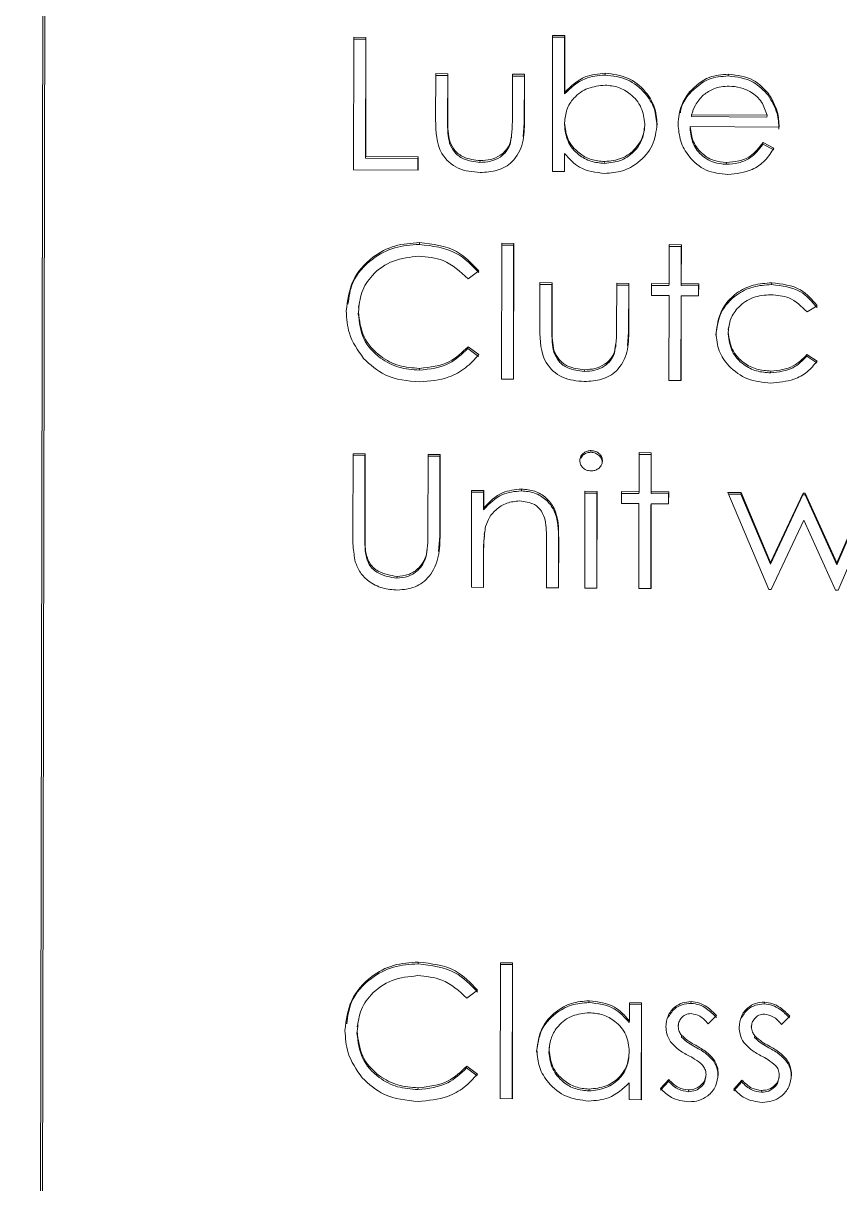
# Model space of a CAD drawing. Extents: x 766778 to 845620, y 133762 to 209800.
# Drawn here: x 788339.56 to 788360.56, y 190678.13 to 190707.97 of the extents above; entities that cross this region are included whole.
import ezdxf

# ---------------------------------------------------------------- set-up
doc = ezdxf.new("R2010")
doc.units = 0
doc.header["$MEASUREMENT"] = 0
doc.layers.get('0').update_dxf_attribs({"color": 1, "linetype": 'CONTINUOUS'})

# ---------------------------------------------------------------- blocks, each defined once
blk = doc.blocks.new('fifui')
at = {"color": 252, "linetype": 'Continuous', "lineweight": 5}
for p, q in [((405058.094, -8170.138), (405058.094, -8581.285)), ((405058.147, -8237.814), (405058.147, -8344.884)), ((405058.094, -8238.273), (405058.094, -8345.343)), ((405066.093, -8302.104), (405066.407, -8302.106)), ((405066.093, -8305.511), (405066.093, -8302.104)), ((405066.093, -8302.15), (405066.401, -8302.152)), ((405066.401, -8302.152), (405066.407, -8302.106)), ((405066.401, -8302.152), (405066.401, -8305.209)), ((405066.407, -8302.106), (405066.407, -8305.163)), ((405071.206, -8302.047), (405071.52, -8302.049)), ((405071.206, -8305.541), (405071.206, -8302.047)), ((405071.206, -8302.093), (405071.515, -8302.095)), ((405071.515, -8302.095), (405071.52, -8302.049)), ((405071.515, -8302.095), (405071.515, -8303.551)), ((405071.52, -8302.049), (405071.52, -8303.506)), ((405068.201, -8303.034), (405068.515, -8303.036)), ((405068.201, -8304.223), (405068.201, -8303.034)), ((405068.201, -8303.08), (405068.51, -8303.082)), ((405068.51, -8303.082), (405068.515, -8303.036)), ((405068.51, -8303.082), (405068.51, -8304.236)), ((405068.515, -8303.036), (405068.515, -8304.19)), ((405070.175, -8303.046), (405070.489, -8303.048)), ((405070.175, -8304.2), (405070.175, -8303.046)), ((405070.175, -8303.092), (405070.483, -8303.093)), ((405070.483, -8303.093), (405070.489, -8303.048)), ((405070.483, -8303.093), (405070.483, -8304.305)), ((405070.489, -8303.048), (405070.489, -8304.26)), ((405072.558, -8303.062), (405072.563, -8303.016)), ((405075.725, -8303.081), (405075.73, -8303.035)), ((405071.515, -8303.551), (405071.52, -8303.506)), ((405074.725, -8303.539), (405074.73, -8303.493)), ((405076.754, -8303.577), (405076.759, -8303.532)), ((405070.483, -8304.305), (405070.451, -8304.648)), ((405071.515, -8304.34), (405071.52, -8304.294)), ((405071.529, -8304.155), (405071.523, -8304.213)), ((405073.893, -8304.363), (405073.898, -8304.318)), ((405074.778, -8304.124), (405074.783, -8304.078)), ((405074.778, -8304.124), (405076.718, -8304.135)), ((405074.783, -8304.078), (405076.724, -8304.09)), ((405076.718, -8304.135), (405076.724, -8304.09)), ((405070.152, -8304.681), (405070.158, -8304.624)), ((405073.571, -8304.483), (405073.577, -8304.426)), ((405074.745, -8304.429), (405074.75, -8304.383)), ((405077.038, -8304.397), (405074.75, -8304.383)), ((405068.56, -8304.819), (405068.565, -8304.773)), ((405070.118, -8304.853), (405070.142, -8304.674)), ((405070.118, -8304.853), (405070.123, -8304.807)), ((405076.619, -8304.834), (405076.624, -8304.788)), ((405076.619, -8304.834), (405076.898, -8304.978)), ((405076.624, -8304.788), (405076.903, -8304.932)), ((405066.401, -8305.209), (405066.407, -8305.163)), ((405066.401, -8305.209), (405067.747, -8305.217)), ((405066.407, -8305.163), (405067.752, -8305.171)), ((405067.747, -8305.217), (405067.752, -8305.171)), ((405067.747, -8305.217), (405067.747, -8305.521)), ((405067.752, -8305.171), (405067.752, -8305.521)), ((405071.515, -8305.128), (405071.52, -8305.083)), ((405071.515, -8305.128), (405071.515, -8305.543)), ((405071.52, -8305.083), (405071.52, -8305.543)), ((405067.752, -8305.521), (405066.093, -8305.511)), ((405069.344, -8305.314), (405069.35, -8305.268)), ((405072.545, -8305.333), (405072.551, -8305.287)), ((405075.678, -8305.352), (405075.683, -8305.306)), ((405071.52, -8305.543), (405071.206, -8305.541)), ((405067.791, -8307.426), (405067.796, -8307.38)), ((405069.906, -8307.393), (405070.22, -8307.395)), ((405069.906, -8310.887), (405069.906, -8307.393)), ((405069.906, -8307.439), (405070.214, -8307.441)), ((405070.214, -8307.441), (405070.22, -8307.395)), ((405070.214, -8307.441), (405070.214, -8310.889)), ((405070.22, -8307.395), (405070.22, -8310.889)), ((405074.212, -8307.419), (405074.526, -8307.421)), ((405074.212, -8308.423), (405074.212, -8307.419)), ((405074.212, -8307.465), (405074.521, -8307.467)), ((405074.521, -8307.467), (405074.526, -8307.421)), ((405074.521, -8307.467), (405074.521, -8308.471)), ((405074.526, -8307.421), (405074.526, -8308.425)), ((405069.322, -8308.102), (405069.048, -8308.305)), ((405070.892, -8308.403), (405071.206, -8308.405)), ((405070.892, -8309.593), (405070.892, -8308.403)), ((405070.892, -8308.449), (405071.201, -8308.451)), ((405071.201, -8308.451), (405071.206, -8308.405)), ((405071.201, -8308.451), (405071.201, -8309.606)), ((405071.206, -8308.405), (405071.206, -8309.56)), ((405072.866, -8308.415), (405073.18, -8308.417)), ((405072.866, -8309.57), (405072.866, -8308.415)), ((405072.866, -8308.461), (405073.175, -8308.463)), ((405073.175, -8308.463), (405073.18, -8308.417)), ((405073.175, -8308.463), (405073.175, -8309.675)), ((405073.18, -8308.417), (405073.18, -8309.629)), ((405073.763, -8308.726), (405073.763, -8308.421)), ((405073.763, -8308.421), (405074.212, -8308.423)), ((405073.763, -8308.467), (405074.207, -8308.469)), ((405074.207, -8308.469), (405074.212, -8308.423)), ((405074.521, -8308.471), (405074.526, -8308.425)), ((405074.521, -8308.471), (405074.969, -8308.474)), ((405074.526, -8308.425), (405074.974, -8308.428)), ((405074.969, -8308.474), (405074.974, -8308.428)), ((405074.969, -8308.474), (405074.969, -8308.734)), ((405074.974, -8308.428), (405074.974, -8308.734)), ((405076.849, -8308.441), (405076.854, -8308.396)), ((405074.212, -8308.729), (405073.763, -8308.726)), ((405074.212, -8310.913), (405074.212, -8308.729)), ((405074.521, -8308.777), (405074.526, -8308.731)), ((405074.521, -8308.777), (405074.521, -8310.915)), ((405074.526, -8308.731), (405074.526, -8310.915)), ((405074.974, -8308.734), (405074.526, -8308.731)), ((405066.237, -8308.992), (405066.23, -8309.049)), ((405078.025, -8308.986), (405077.762, -8309.144)), ((405066.222, -8309.211), (405066.227, -8309.165)), ((405073.175, -8309.675), (405073.143, -8310.018)), ((405075.732, -8309.716), (405075.737, -8309.671)), ((405075.744, -8309.55), (405075.737, -8309.607)), ((405072.843, -8310.05), (405072.849, -8309.993)), ((405069.042, -8310.098), (405069.048, -8310.052)), ((405069.042, -8310.098), (405069.317, -8310.302)), ((405069.048, -8310.052), (405069.322, -8310.256)), ((405071.251, -8310.188), (405071.256, -8310.142)), ((405072.809, -8310.222), (405072.833, -8310.043)), ((405072.809, -8310.222), (405072.814, -8310.176)), ((405077.756, -8310.281), (405077.762, -8310.235)), ((405077.756, -8310.281), (405078.019, -8310.451)), ((405077.762, -8310.235), (405078.025, -8310.405)), ((405067.793, -8310.658), (405067.798, -8310.612)), ((405070.22, -8310.889), (405069.906, -8310.887)), ((405072.036, -8310.684), (405072.041, -8310.638)), ((405076.828, -8310.712), (405076.833, -8310.667)), ((405074.526, -8310.915), (405074.212, -8310.913)), ((405066.093, -8312.811), (405066.407, -8312.813)), ((405066.093, -8314.868), (405066.093, -8312.811)), ((405066.093, -8312.857), (405066.401, -8312.859)), ((405066.401, -8312.859), (405066.407, -8312.813)), ((405066.401, -8312.859), (405066.401, -8314.9)), ((405066.407, -8312.813), (405066.407, -8314.854)), ((405068.022, -8312.822), (405068.336, -8312.824)), ((405068.022, -8314.864), (405068.022, -8312.822)), ((405068.022, -8312.868), (405068.33, -8312.87)), ((405068.33, -8312.87), (405068.336, -8312.824)), ((405068.33, -8312.87), (405068.33, -8314.928)), ((405068.336, -8312.824), (405068.336, -8314.882)), ((405072.209, -8312.762), (405072.214, -8312.717)), ((405073.449, -8312.768), (405073.763, -8312.77)), ((405073.449, -8313.772), (405073.449, -8312.768)), ((405073.449, -8312.814), (405073.758, -8312.815)), ((405073.758, -8312.815), (405073.763, -8312.77)), ((405073.758, -8312.815), (405073.758, -8313.82)), ((405073.763, -8312.77), (405073.763, -8313.774)), ((405072.502, -8313.028), (405072.507, -8312.982)), ((405069.143, -8313.746), (405069.457, -8313.748)), ((405069.143, -8316.236), (405069.143, -8313.746)), ((405069.143, -8313.792), (405069.452, -8313.794)), ((405069.452, -8313.794), (405069.457, -8313.748)), ((405069.452, -8313.794), (405069.452, -8314.243)), ((405069.457, -8313.748), (405069.457, -8314.197)), ((405070.425, -8313.756), (405070.43, -8313.71)), ((405072.059, -8313.764), (405072.373, -8313.766)), ((405072.059, -8316.254), (405072.059, -8313.764)), ((405072.059, -8313.81), (405072.367, -8313.812)), ((405072.367, -8313.812), (405072.373, -8313.766)), ((405072.367, -8313.812), (405072.367, -8316.255)), ((405072.373, -8313.766), (405072.373, -8316.255)), ((405073.001, -8314.075), (405073.001, -8313.77)), ((405073.001, -8313.77), (405073.449, -8313.772)), ((405073.001, -8313.815), (405073.444, -8313.818)), ((405073.444, -8313.818), (405073.449, -8313.772)), ((405073.758, -8313.82), (405073.763, -8313.774)), ((405073.758, -8313.82), (405074.207, -8313.823)), ((405073.763, -8313.774), (405074.212, -8313.777)), ((405074.207, -8313.823), (405074.212, -8313.777)), ((405074.207, -8313.823), (405074.207, -8314.083)), ((405074.212, -8313.777), (405074.212, -8314.083)), ((405075.737, -8313.786), (405076.074, -8313.788)), ((405076.796, -8316.282), (405075.737, -8313.786)), ((405075.756, -8313.832), (405076.069, -8313.834)), ((405076.069, -8313.834), (405076.074, -8313.788)), ((405076.069, -8313.834), (405076.831, -8315.629)), ((405076.074, -8313.788), (405076.836, -8315.583)), ((405076.831, -8315.629), (405077.665, -8313.843)), ((405076.836, -8315.583), (405077.671, -8313.798)), ((405077.665, -8313.843), (405077.671, -8313.798)), ((405077.665, -8313.843), (405077.719, -8313.844)), ((405077.671, -8313.798), (405077.724, -8313.798)), ((405077.719, -8313.844), (405077.724, -8313.798)), ((405077.719, -8313.844), (405078.535, -8315.639)), ((405077.724, -8313.798), (405078.54, -8315.594)), ((405078.535, -8315.639), (405079.304, -8313.853)), ((405078.54, -8315.594), (405079.309, -8313.807)), ((405079.639, -8313.809), (405078.571, -8316.293)), ((405073.449, -8314.078), (405073.001, -8314.075)), ((405073.449, -8316.262), (405073.449, -8314.078)), ((405073.758, -8314.126), (405073.763, -8314.08)), ((405073.758, -8314.126), (405073.758, -8316.264)), ((405073.763, -8314.08), (405073.763, -8316.264)), ((405074.212, -8314.083), (405073.763, -8314.08)), ((405069.452, -8314.243), (405069.457, -8314.197)), ((405077.688, -8314.497), (405076.854, -8316.282)), ((405078.505, -8316.292), (405077.688, -8314.497)), ((405068.33, -8314.928), (405068.299, -8315.319)), ((405069.479, -8314.826), (405069.472, -8314.883)), ((405071.381, -8315.024), (405071.381, -8316.249)), ((405071.386, -8314.978), (405071.386, -8316.249)), ((405066.416, -8315.353), (405066.421, -8315.307)), ((405067.981, -8315.438), (405067.993, -8315.323)), ((405067.999, -8315.329), (405068.006, -8315.272)), ((405069.457, -8315.338), (405069.457, -8316.238)), ((405071.072, -8316.248), (405071.072, -8315.076)), ((405067.981, -8315.438), (405067.986, -8315.392)), ((405069.452, -8315.384), (405069.452, -8316.238)), ((405076.831, -8315.629), (405076.836, -8315.583)), ((405078.535, -8315.639), (405078.54, -8315.594)), ((405067.226, -8316.008), (405067.231, -8315.962)), ((405069.457, -8316.238), (405069.143, -8316.236)), ((405071.386, -8316.249), (405071.072, -8316.248)), ((405072.373, -8316.255), (405072.059, -8316.254)), ((405073.763, -8316.264), (405073.449, -8316.262)), ((405076.854, -8316.282), (405076.796, -8316.282)), ((405078.571, -8316.293), (405078.505, -8316.292)), ((405067.791, -8325.92), (405067.796, -8325.874)), ((405069.906, -8325.887), (405070.22, -8325.889)), ((405069.906, -8329.381), (405069.906, -8325.887)), ((405069.906, -8325.933), (405070.214, -8325.935)), ((405070.214, -8325.935), (405070.22, -8325.889)), ((405070.214, -8325.935), (405070.214, -8329.383)), ((405070.22, -8325.889), (405070.22, -8329.383)), ((405069.322, -8326.596), (405069.048, -8326.799)), ((405072.185, -8326.907), (405072.19, -8326.861)), ((405073.225, -8326.911), (405073.539, -8326.913)), ((405073.225, -8327.372), (405073.225, -8326.911)), ((405073.225, -8326.957), (405073.534, -8326.959)), ((405073.534, -8326.959), (405073.539, -8326.913)), ((405073.534, -8326.959), (405073.534, -8329.403)), ((405073.539, -8326.913), (405073.539, -8329.403)), ((405074.808, -8326.923), (405074.813, -8326.877)), ((405076.692, -8326.934), (405076.697, -8326.888)), ((405075.468, -8327.235), (405075.255, -8327.448)), ((405077.352, -8327.247), (405077.139, -8327.459)), ((405066.237, -8327.486), (405066.23, -8327.543)), ((405073.22, -8327.418), (405073.225, -8327.372)), ((405074.485, -8327.466), (405074.478, -8327.523)), ((405076.369, -8327.477), (405076.362, -8327.534)), ((405066.222, -8327.705), (405066.227, -8327.659)), ((405074.563, -8327.788), (405074.568, -8327.742)), ((405076.447, -8327.8), (405076.452, -8327.754)), ((405071.156, -8328.186), (405071.161, -8328.14)), ((405071.169, -8328.018), (405071.163, -8328.075)), ((405073.211, -8328.347), (405073.217, -8328.29)), ((405075.388, -8328.399), (405075.393, -8328.353)), ((405077.272, -8328.411), (405077.277, -8328.365)), ((405069.042, -8328.592), (405069.048, -8328.546)), ((405069.042, -8328.592), (405069.317, -8328.796)), ((405069.048, -8328.546), (405069.322, -8328.75)), ((405075.507, -8328.785), (405075.513, -8328.739)), ((405077.391, -8328.796), (405077.397, -8328.75)), ((405073.225, -8329.401), (405073.225, -8328.97)), ((405074.027, -8329.158), (405074.235, -8328.929)), ((405074.032, -8329.112), (405074.24, -8328.883)), ((405074.235, -8328.929), (405074.24, -8328.883)), ((405075.189, -8328.85), (405075.195, -8328.793)), ((405075.911, -8329.169), (405076.119, -8328.94)), ((405075.916, -8329.124), (405076.124, -8328.894)), ((405076.119, -8328.94), (405076.124, -8328.894)), ((405077.073, -8328.862), (405077.079, -8328.804)), ((405067.793, -8329.152), (405067.798, -8329.106)), ((405070.22, -8329.383), (405069.906, -8329.381)), ((405072.187, -8329.178), (405072.192, -8329.133)), ((405074.742, -8329.194), (405074.747, -8329.148)), ((405076.626, -8329.205), (405076.631, -8329.159)), ((405073.539, -8329.403), (405073.225, -8329.401))]:
    blk.add_line(p, q, dxfattribs=at)
for points, knots in [([(405071.515, -8303.551), (405071.679, -8303.395), (405071.972, -8303.115), (405072.379, -8303.078), (405072.558, -8303.062)], [0, 0, 0, 0, 0.5592983, 1, 1, 1, 1]), ([(405071.52, -8303.506), (405071.684, -8303.349), (405071.978, -8303.069), (405072.384, -8303.032), (405072.563, -8303.016)], [0, 0, 0, 0, 0.559293, 1, 1, 1, 1]), ([(405072.558, -8303.062), (405072.755, -8303.086), (405073.148, -8303.132), (405073.582, -8303.487), (405073.853, -8303.912), (405073.879, -8304.213), (405073.893, -8304.363)], [0, 0, 0, 0, 0.279578, 0.559334, 0.779604, 1, 1, 1, 1]), ([(405072.563, -8303.016), (405072.76, -8303.04), (405073.153, -8303.087), (405073.587, -8303.441), (405073.858, -8303.866), (405073.884, -8304.167), (405073.898, -8304.318)], [0, 0, 0, 0, 0.2795786, 0.5593379, 0.7796033, 1, 1, 1, 1]), ([(405074.725, -8303.539), (405074.882, -8303.39), (405075.163, -8303.122), (405075.553, -8303.094), (405075.725, -8303.081)], [0, 0, 0, 0, 0.558576, 1, 1, 1, 1]), ([(405074.73, -8303.493), (405074.887, -8303.344), (405075.168, -8303.076), (405075.558, -8303.048), (405075.73, -8303.035)], [0, 0, 0, 0, 0.558576, 1, 1, 1, 1]), ([(405075.725, -8303.081), (405075.952, -8303.108), (405076.358, -8303.156), (405076.633, -8303.449), (405076.754, -8303.577)], [0, 0, 0, 0, 0.558917, 1, 1, 1, 1]), ([(405075.73, -8303.035), (405075.957, -8303.062), (405076.364, -8303.111), (405076.638, -8303.403), (405076.759, -8303.532)], [0, 0, 0, 0, 0.55892, 1, 1, 1, 1]), ([(405072.556, -8303.322), (405072.406, -8303.339), (405072.106, -8303.373), (405071.756, -8303.62), (405071.551, -8303.948), (405071.531, -8304.179), (405071.52, -8304.294)], [0, 0, 0, 0, 0.2797864, 0.5594779, 0.7796284, 1, 1, 1, 1]), ([(405073.584, -8304.316), (405073.562, -8304.17), (405073.52, -8303.88), (405073.246, -8303.553), (405072.908, -8303.358), (405072.673, -8303.334), (405072.556, -8303.322)], [0, 0, 0, 0, 0.279412, 0.559102, 0.779555, 1, 1, 1, 1]), ([(405075.746, -8303.341), (405075.61, -8303.352), (405075.368, -8303.371), (405075.173, -8303.51), (405075.087, -8303.571)], [0, 0, 0, 0, 0.559447, 1, 1, 1, 1]), ([(405076.724, -8304.09), (405076.685, -8303.971), (405076.609, -8303.736), (405076.34, -8303.497), (405076.042, -8303.366), (405075.845, -8303.349), (405075.746, -8303.341)], [0, 0, 0, 0, 0.2801464, 0.559195, 0.7796008, 1, 1, 1, 1]), ([(405074.436, -8304.323), (405074.452, -8304.154), (405074.479, -8303.852), (405074.654, -8303.603), (405074.73, -8303.493)], [0, 0, 0, 0, 0.55943, 1, 1, 1, 1]), ([(405074.495, -8304.03), (405074.502, -8303.979), (405074.527, -8303.796), (405074.642, -8303.647), (405074.725, -8303.539)], [0, 0, 0, 0, 0.281887, 1, 1, 1, 1]), ([(405075.087, -8303.571), (405075.011, -8303.654), (405074.874, -8303.804), (405074.811, -8303.994), (405074.783, -8304.078)], [0, 0, 0, 0, 0.558787, 1, 1, 1, 1]), ([(405076.754, -8303.577), (405076.845, -8303.728), (405077.008, -8303.997), (405077.025, -8304.306), (405077.032, -8304.443)], [0, 0, 0, 0, 0.558897, 1, 1, 1, 1]), ([(405076.759, -8303.532), (405076.851, -8303.682), (405077.013, -8303.951), (405077.03, -8304.261), (405077.038, -8304.397)], [0, 0, 0, 0, 0.558898, 1, 1, 1, 1]), ([(405069.347, -8305.574), (405069.152, -8305.558), (405068.765, -8305.526), (405068.221, -8305.024), (405068.208, -8304.527), (405068.201, -8304.223)], [0, 0, 0, 0, 0.28097, 0.559786, 1, 1, 1, 1]), ([(405068.51, -8304.236), (405068.509, -8304.346), (405068.509, -8304.541), (405068.544, -8304.734), (405068.56, -8304.819)], [0, 0, 0, 0, 0.560372, 1, 1, 1, 1]), ([(405068.515, -8304.19), (405068.515, -8304.3), (405068.514, -8304.496), (405068.549, -8304.688), (405068.565, -8304.773)], [0, 0, 0, 0, 0.560391, 1, 1, 1, 1]), ([(405070.489, -8304.26), (405070.486, -8304.446), (405070.48, -8304.815), (405070.234, -8305.3), (405069.796, -8305.549), (405069.497, -8305.566), (405069.347, -8305.574)], [0, 0, 0, 0, 0.281501, 0.559645, 0.779302, 1, 1, 1, 1]), ([(405070.123, -8304.807), (405070.142, -8304.694), (405070.176, -8304.494), (405070.175, -8304.29), (405070.175, -8304.2)], [0, 0, 0, 0, 0.559365, 1, 1, 1, 1]), ([(405071.52, -8304.294), (405071.537, -8304.441), (405071.571, -8304.737), (405071.852, -8305.064), (405072.194, -8305.257), (405072.432, -8305.277), (405072.551, -8305.287)], [0, 0, 0, 0, 0.279641, 0.559192, 0.779511, 1, 1, 1, 1]), ([(405072.551, -8305.287), (405072.7, -8305.271), (405073, -8305.239), (405073.34, -8304.982), (405073.545, -8304.659), (405073.571, -8304.43), (405073.584, -8304.316)], [0, 0, 0, 0, 0.279756, 0.559273, 0.779726, 1, 1, 1, 1]), ([(405073.898, -8304.318), (405073.874, -8304.509), (405073.826, -8304.891), (405073.454, -8305.304), (405073.016, -8305.558), (405072.708, -8305.581), (405072.553, -8305.593)], [0, 0, 0, 0, 0.279436, 0.559217, 0.779559, 1, 1, 1, 1]), ([(405075.722, -8305.612), (405075.528, -8305.594), (405075.139, -8305.558), (405074.721, -8305.192), (405074.478, -8304.765), (405074.45, -8304.47), (405074.436, -8304.323)], [0, 0, 0, 0, 0.27989, 0.558863, 0.779463, 1, 1, 1, 1]), ([(405071.515, -8304.34), (405071.532, -8304.487), (405071.566, -8304.782), (405071.847, -8305.11), (405072.189, -8305.303), (405072.427, -8305.323), (405072.545, -8305.333)], [0, 0, 0, 0, 0.279638, 0.559192, 0.779507, 1, 1, 1, 1]), ([(405072.545, -8305.333), (405072.695, -8305.317), (405072.995, -8305.285), (405073.335, -8305.028), (405073.54, -8304.705), (405073.566, -8304.476), (405073.579, -8304.362)], [0, 0, 0, 0, 0.279756, 0.55928, 0.779727, 1, 1, 1, 1]), ([(405074.745, -8304.429), (405074.761, -8304.564), (405074.793, -8304.834), (405075.04, -8305.141), (405075.351, -8305.324), (405075.569, -8305.343), (405075.678, -8305.352)], [0, 0, 0, 0, 0.279964, 0.559361, 0.77953, 1, 1, 1, 1]), ([(405074.75, -8304.383), (405074.766, -8304.518), (405074.798, -8304.788), (405075.046, -8305.095), (405075.356, -8305.278), (405075.574, -8305.297), (405075.683, -8305.306)], [0, 0, 0, 0, 0.279962, 0.559357, 0.779523, 1, 1, 1, 1]), ([(405068.56, -8304.819), (405068.598, -8304.902), (405068.675, -8305.07), (405068.957, -8305.271), (405069.198, -8305.298), (405069.344, -8305.314)], [0, 0, 0, 0, 0.280112, 0.560534, 1, 1, 1, 1]), ([(405068.565, -8304.773), (405068.603, -8304.856), (405068.681, -8305.024), (405068.962, -8305.225), (405069.203, -8305.252), (405069.35, -8305.268)], [0, 0, 0, 0, 0.280122, 0.56055, 1, 1, 1, 1]), ([(405069.344, -8305.314), (405069.435, -8305.309), (405069.617, -8305.3), (405069.85, -8305.195), (405070.027, -8305.042), (405070.087, -8304.916), (405070.118, -8304.853)], [0, 0, 0, 0, 0.280272, 0.560003, 0.780072, 1, 1, 1, 1]), ([(405069.35, -8305.268), (405069.441, -8305.264), (405069.622, -8305.254), (405069.855, -8305.149), (405070.032, -8304.996), (405070.093, -8304.87), (405070.123, -8304.807)], [0, 0, 0, 0, 0.280273, 0.560011, 0.780071, 1, 1, 1, 1]), ([(405075.678, -8305.352), (405075.783, -8305.344), (405075.995, -8305.328), (405076.354, -8305.182), (405076.518, -8304.966), (405076.619, -8304.834)], [0, 0, 0, 0, 0.280537, 0.560967, 1, 1, 1, 1]), ([(405075.683, -8305.306), (405075.789, -8305.298), (405076, -8305.282), (405076.359, -8305.136), (405076.524, -8304.92), (405076.624, -8304.788)], [0, 0, 0, 0, 0.280526, 0.56096, 1, 1, 1, 1]), ([(405072.553, -8305.593), (405072.323, -8305.566), (405071.911, -8305.517), (405071.64, -8305.216), (405071.52, -8305.083)], [0, 0, 0, 0, 0.558928, 1, 1, 1, 1]), ([(405076.903, -8304.932), (405076.832, -8305.044), (405076.689, -8305.269), (405076.287, -8305.555), (405075.936, -8305.591), (405075.722, -8305.612)], [0, 0, 0, 0, 0.280917, 0.561408, 1, 1, 1, 1]), ([(405065.913, -8309.14), (405065.945, -8308.873), (405066.009, -8308.339), (405066.527, -8307.758), (405067.15, -8307.423), (405067.58, -8307.395), (405067.796, -8307.38)], [0, 0, 0, 0, 0.279509, 0.559079, 0.779369, 1, 1, 1, 1]), ([(405065.957, -8308.969), (405065.982, -8308.778), (405066.044, -8308.322), (405066.524, -8307.805), (405067.144, -8307.469), (405067.575, -8307.44), (405067.791, -8307.426)], [0, 0, 0, 0, 0.218092, 0.521492, 0.760566, 1, 1, 1, 1]), ([(405067.791, -8307.426), (405068.127, -8307.464), (405068.727, -8307.533), (405069.137, -8307.96), (405069.317, -8308.148)], [0, 0, 0, 0, 0.5595171, 1, 1, 1, 1]), ([(405067.796, -8307.38), (405068.132, -8307.419), (405068.732, -8307.487), (405069.142, -8307.914), (405069.322, -8308.102)], [0, 0, 0, 0, 0.559517, 1, 1, 1, 1]), ([(405067.776, -8307.73), (405067.553, -8307.753), (405067.106, -8307.8), (405066.585, -8308.167), (405066.275, -8308.651), (405066.243, -8308.994), (405066.227, -8309.165)], [0, 0, 0, 0, 0.27986, 0.559521, 0.779687, 1, 1, 1, 1]), ([(405069.048, -8308.305), (405068.845, -8308.12), (405068.482, -8307.79), (405067.993, -8307.748), (405067.776, -8307.73)], [0, 0, 0, 0, 0.558433, 1, 1, 1, 1]), ([(405075.418, -8309.742), (405075.445, -8309.543), (405075.5, -8309.145), (405075.892, -8308.711), (405076.366, -8308.475), (405076.688, -8308.453), (405076.849, -8308.441)], [0, 0, 0, 0, 0.279384, 0.558786, 0.779282, 1, 1, 1, 1]), ([(405075.423, -8309.696), (405075.45, -8309.497), (405075.505, -8309.099), (405075.897, -8308.665), (405076.371, -8308.429), (405076.693, -8308.407), (405076.854, -8308.396)], [0, 0, 0, 0, 0.279376, 0.558778, 0.779281, 1, 1, 1, 1]), ([(405076.849, -8308.441), (405077.113, -8308.471), (405077.585, -8308.525), (405077.887, -8308.877), (405078.019, -8309.032)], [0, 0, 0, 0, 0.560652, 1, 1, 1, 1]), ([(405076.854, -8308.396), (405077.119, -8308.426), (405077.591, -8308.479), (405077.892, -8308.831), (405078.025, -8308.986)], [0, 0, 0, 0, 0.560652, 1, 1, 1, 1]), ([(405076.831, -8308.701), (405076.675, -8308.714), (405076.365, -8308.739), (405076.004, -8308.99), (405075.773, -8309.314), (405075.749, -8309.552), (405075.737, -8309.671)], [0, 0, 0, 0, 0.280134, 0.559767, 0.77989, 1, 1, 1, 1]), ([(405077.762, -8309.144), (405077.616, -8309.001), (405077.356, -8308.745), (405076.992, -8308.714), (405076.831, -8308.701)], [0, 0, 0, 0, 0.558441, 1, 1, 1, 1]), ([(405066.357, -8310.357), (405066.212, -8310.15), (405065.953, -8309.78), (405065.926, -8309.336), (405065.913, -8309.14)], [0, 0, 0, 0, 0.559029, 1, 1, 1, 1]), ([(405066.222, -8309.211), (405066.249, -8309.431), (405066.302, -8309.872), (405066.74, -8310.35), (405067.26, -8310.619), (405067.615, -8310.645), (405067.793, -8310.658)], [0, 0, 0, 0, 0.27944, 0.558922, 0.779287, 1, 1, 1, 1]), ([(405066.227, -8309.165), (405066.254, -8309.386), (405066.307, -8309.827), (405066.746, -8310.304), (405067.266, -8310.573), (405067.62, -8310.599), (405067.798, -8310.612)], [0, 0, 0, 0, 0.279432, 0.558923, 0.779282, 1, 1, 1, 1]), ([(405072.038, -8310.944), (405071.844, -8310.927), (405071.456, -8310.895), (405070.912, -8310.394), (405070.9, -8309.897), (405070.892, -8309.593)], [0, 0, 0, 0, 0.28097, 0.559786, 1, 1, 1, 1]), ([(405071.201, -8309.606), (405071.201, -8309.715), (405071.2, -8309.911), (405071.235, -8310.104), (405071.251, -8310.188)], [0, 0, 0, 0, 0.560378, 1, 1, 1, 1]), ([(405071.206, -8309.56), (405071.206, -8309.67), (405071.205, -8309.865), (405071.241, -8310.058), (405071.256, -8310.142)], [0, 0, 0, 0, 0.560377, 1, 1, 1, 1]), ([(405073.18, -8309.629), (405073.177, -8309.815), (405073.172, -8310.185), (405072.926, -8310.669), (405072.488, -8310.919), (405072.188, -8310.935), (405072.038, -8310.944)], [0, 0, 0, 0, 0.281502, 0.559651, 0.779303, 1, 1, 1, 1]), ([(405072.814, -8310.176), (405072.833, -8310.064), (405072.867, -8309.863), (405072.866, -8309.66), (405072.866, -8309.57)], [0, 0, 0, 0, 0.559374, 1, 1, 1, 1]), ([(405076.828, -8310.972), (405076.627, -8310.953), (405076.226, -8310.915), (405075.761, -8310.582), (405075.469, -8310.156), (405075.438, -8309.849), (405075.423, -8309.696)], [0, 0, 0, 0, 0.280073, 0.559644, 0.779818, 1, 1, 1, 1]), ([(405075.737, -8309.671), (405075.759, -8309.822), (405075.803, -8310.125), (405076.103, -8310.457), (405076.465, -8310.638), (405076.71, -8310.657), (405076.833, -8310.667)], [0, 0, 0, 0, 0.279327, 0.558773, 0.779262, 1, 1, 1, 1]), ([(405075.732, -8309.716), (405075.754, -8309.868), (405075.798, -8310.171), (405076.098, -8310.503), (405076.46, -8310.683), (405076.705, -8310.703), (405076.828, -8310.712)], [0, 0, 0, 0, 0.279334, 0.55878, 0.779271, 1, 1, 1, 1]), ([(405067.793, -8310.658), (405068.063, -8310.628), (405068.547, -8310.573), (405068.891, -8310.243), (405069.042, -8310.098)], [0, 0, 0, 0, 0.558779, 1, 1, 1, 1]), ([(405067.798, -8310.612), (405068.069, -8310.582), (405068.553, -8310.527), (405068.896, -8310.198), (405069.048, -8310.052)], [0, 0, 0, 0, 0.558769, 1, 1, 1, 1]), ([(405069.322, -8310.256), (405069.215, -8310.376), (405068.999, -8310.615), (405068.48, -8310.902), (405068.058, -8310.939), (405067.8, -8310.962)], [0, 0, 0, 0, 0.2804149, 0.5607978, 1, 1, 1, 1]), ([(405071.251, -8310.188), (405071.289, -8310.272), (405071.367, -8310.439), (405071.648, -8310.64), (405071.889, -8310.667), (405072.036, -8310.684)], [0, 0, 0, 0, 0.280117, 0.560548, 1, 1, 1, 1]), ([(405071.256, -8310.142), (405071.295, -8310.226), (405071.372, -8310.394), (405071.653, -8310.594), (405071.894, -8310.621), (405072.041, -8310.638)], [0, 0, 0, 0, 0.280121, 0.560545, 1, 1, 1, 1]), ([(405072.036, -8310.684), (405072.127, -8310.679), (405072.309, -8310.67), (405072.542, -8310.565), (405072.718, -8310.411), (405072.779, -8310.285), (405072.809, -8310.222)], [0, 0, 0, 0, 0.2802704, 0.5600084, 0.7800793, 1, 1, 1, 1]), ([(405072.041, -8310.638), (405072.132, -8310.633), (405072.314, -8310.624), (405072.547, -8310.519), (405072.723, -8310.366), (405072.784, -8310.239), (405072.814, -8310.176)], [0, 0, 0, 0, 0.2802708, 0.5600014, 0.7800729, 1, 1, 1, 1]), ([(405076.828, -8310.712), (405077.031, -8310.69), (405077.395, -8310.649), (405077.646, -8310.394), (405077.756, -8310.281)], [0, 0, 0, 0, 0.558793, 1, 1, 1, 1]), ([(405076.833, -8310.667), (405077.037, -8310.644), (405077.401, -8310.603), (405077.651, -8310.348), (405077.762, -8310.235)], [0, 0, 0, 0, 0.558787, 1, 1, 1, 1]), ([(405067.8, -8310.962), (405067.491, -8310.934), (405066.938, -8310.886), (405066.534, -8310.519), (405066.357, -8310.357)], [0, 0, 0, 0, 0.559801, 1, 1, 1, 1]), ([(405078.025, -8310.405), (405077.943, -8310.504), (405077.781, -8310.701), (405077.367, -8310.928), (405077.032, -8310.955), (405076.828, -8310.972)], [0, 0, 0, 0, 0.2802022, 0.5605907, 1, 1, 1, 1]), ([(405071.924, -8312.978), (405071.93, -8312.938), (405071.941, -8312.858), (405072.023, -8312.774), (405072.117, -8312.723), (405072.182, -8312.719), (405072.214, -8312.717)], [0, 0, 0, 0, 0.279262, 0.558894, 0.779444, 1, 1, 1, 1]), ([(405072.214, -8313.241), (405072.173, -8313.236), (405072.091, -8313.227), (405071.997, -8313.159), (405071.935, -8313.073), (405071.928, -8313.01), (405071.924, -8312.978)], [0, 0, 0, 0, 0.2798073, 0.5596853, 0.779915, 1, 1, 1, 1]), ([(405071.948, -8312.909), (405071.972, -8312.876), (405072.016, -8312.819), (405072.112, -8312.77), (405072.177, -8312.765), (405072.209, -8312.762)], [0, 0, 0, 0, 0.387961, 0.693976, 1, 1, 1, 1]), ([(405072.209, -8312.762), (405072.251, -8312.767), (405072.334, -8312.776), (405072.429, -8312.845), (405072.492, -8312.932), (405072.499, -8312.996), (405072.502, -8313.028)], [0, 0, 0, 0, 0.279869, 0.559868, 0.779888, 1, 1, 1, 1]), ([(405072.214, -8312.717), (405072.256, -8312.721), (405072.339, -8312.73), (405072.435, -8312.799), (405072.497, -8312.886), (405072.504, -8312.95), (405072.507, -8312.982)], [0, 0, 0, 0, 0.279872, 0.559873, 0.779918, 1, 1, 1, 1]), ([(405072.507, -8312.982), (405072.501, -8313.022), (405072.489, -8313.102), (405072.405, -8313.185), (405072.312, -8313.234), (405072.247, -8313.239), (405072.214, -8313.241)], [0, 0, 0, 0, 0.279179, 0.558868, 0.779355, 1, 1, 1, 1]), ([(405069.452, -8314.243), (405069.601, -8314.088), (405069.868, -8313.809), (405070.254, -8313.772), (405070.425, -8313.756)], [0, 0, 0, 0, 0.559138, 1, 1, 1, 1]), ([(405069.457, -8314.197), (405069.606, -8314.042), (405069.873, -8313.763), (405070.259, -8313.727), (405070.43, -8313.71)], [0, 0, 0, 0, 0.559138, 1, 1, 1, 1]), ([(405070.425, -8313.756), (405070.539, -8313.767), (405070.768, -8313.788), (405071.069, -8313.969), (405071.375, -8314.368), (405071.378, -8314.754), (405071.381, -8315.024)], [0, 0, 0, 0, 0.1870215, 0.3738938, 0.5606064, 1, 1, 1, 1]), ([(405070.43, -8313.71), (405070.544, -8313.721), (405070.774, -8313.742), (405071.075, -8313.923), (405071.38, -8314.323), (405071.383, -8314.708), (405071.386, -8314.978)], [0, 0, 0, 0, 0.18702, 0.373887, 0.560608, 1, 1, 1, 1]), ([(405070.375, -8314.016), (405070.264, -8314.026), (405070.042, -8314.048), (405069.782, -8314.221), (405069.593, -8314.43), (405069.535, -8314.59), (405069.505, -8314.67)], [0, 0, 0, 0, 0.279553, 0.559384, 0.779709, 1, 1, 1, 1]), ([(405071.035, -8314.51), (405071.01, -8314.43), (405070.959, -8314.272), (405070.732, -8314.053), (405070.51, -8314.03), (405070.375, -8314.016)], [0, 0, 0, 0, 0.281184, 0.561333, 1, 1, 1, 1]), ([(405069.505, -8314.67), (405069.488, -8314.794), (405069.457, -8315.015), (405069.457, -8315.239), (405069.457, -8315.338)], [0, 0, 0, 0, 0.5596619, 1, 1, 1, 1]), ([(405071.072, -8315.076), (405071.072, -8314.97), (405071.074, -8314.78), (405071.047, -8314.593), (405071.035, -8314.51)], [0, 0, 0, 0, 0.560234, 1, 1, 1, 1]), ([(405066.155, -8315.587), (405066.133, -8315.454), (405066.093, -8315.215), (405066.093, -8314.975), (405066.093, -8314.868)], [0, 0, 0, 0, 0.559503, 1, 1, 1, 1]), ([(405066.401, -8314.9), (405066.401, -8314.985), (405066.401, -8315.136), (405066.411, -8315.287), (405066.416, -8315.353)], [0, 0, 0, 0, 0.560142, 1, 1, 1, 1]), ([(405066.407, -8314.854), (405066.406, -8314.939), (405066.406, -8315.09), (405066.416, -8315.241), (405066.421, -8315.307)], [0, 0, 0, 0, 0.560117, 1, 1, 1, 1]), ([(405068.336, -8314.882), (405068.333, -8315.072), (405068.327, -8315.449), (405068.115, -8315.951), (405067.708, -8316.267), (405067.402, -8316.297), (405067.248, -8316.312)], [0, 0, 0, 0, 0.281656, 0.560109, 0.780079, 1, 1, 1, 1]), ([(405067.986, -8315.392), (405067.999, -8315.294), (405068.023, -8315.119), (405068.022, -8314.942), (405068.022, -8314.864)], [0, 0, 0, 0, 0.559611, 1, 1, 1, 1]), ([(405069.482, -8314.878), (405069.472, -8314.948), (405069.45, -8315.116), (405069.451, -8315.285), (405069.452, -8315.384)], [0, 0, 0, 0, 0.417588, 1, 1, 1, 1]), ([(405066.416, -8315.353), (405066.438, -8315.457), (405066.482, -8315.666), (405066.782, -8315.935), (405067.057, -8315.981), (405067.226, -8316.008)], [0, 0, 0, 0, 0.281059, 0.560821, 1, 1, 1, 1]), ([(405066.421, -8315.307), (405066.443, -8315.412), (405066.487, -8315.62), (405066.787, -8315.889), (405067.063, -8315.935), (405067.231, -8315.962)], [0, 0, 0, 0, 0.281059, 0.560825, 1, 1, 1, 1]), ([(405067.248, -8316.312), (405067.116, -8316.302), (405066.85, -8316.283), (405066.515, -8316.112), (405066.27, -8315.872), (405066.193, -8315.682), (405066.155, -8315.587)], [0, 0, 0, 0, 0.280218, 0.559917, 0.779955, 1, 1, 1, 1]), ([(405067.226, -8316.008), (405067.322, -8315.999), (405067.515, -8315.98), (405067.748, -8315.837), (405067.908, -8315.648), (405067.956, -8315.508), (405067.981, -8315.438)], [0, 0, 0, 0, 0.279782, 0.559365, 0.779563, 1, 1, 1, 1]), ([(405067.231, -8315.962), (405067.327, -8315.953), (405067.52, -8315.934), (405067.754, -8315.791), (405067.913, -8315.603), (405067.961, -8315.462), (405067.986, -8315.392)], [0, 0, 0, 0, 0.279782, 0.559385, 0.779573, 1, 1, 1, 1]), ([(405065.913, -8327.634), (405065.945, -8327.367), (405066.009, -8326.833), (405066.527, -8326.251), (405067.15, -8325.917), (405067.58, -8325.888), (405067.796, -8325.874)], [0, 0, 0, 0, 0.279509, 0.559079, 0.779369, 1, 1, 1, 1]), ([(405065.957, -8327.463), (405065.982, -8327.272), (405066.044, -8326.816), (405066.524, -8326.298), (405067.144, -8325.962), (405067.575, -8325.934), (405067.791, -8325.92)], [0, 0, 0, 0, 0.2180929, 0.5214923, 0.7605668, 1, 1, 1, 1]), ([(405067.791, -8325.92), (405068.127, -8325.958), (405068.727, -8326.027), (405069.137, -8326.454), (405069.317, -8326.642)], [0, 0, 0, 0, 0.5595171, 1, 1, 1, 1]), ([(405067.796, -8325.874), (405068.132, -8325.912), (405068.732, -8325.981), (405069.142, -8326.408), (405069.322, -8326.596)], [0, 0, 0, 0, 0.559517, 1, 1, 1, 1]), ([(405067.776, -8326.223), (405067.553, -8326.247), (405067.106, -8326.294), (405066.585, -8326.661), (405066.275, -8327.145), (405066.243, -8327.488), (405066.227, -8327.659)], [0, 0, 0, 0, 0.27986, 0.559521, 0.779687, 1, 1, 1, 1]), ([(405069.048, -8326.799), (405068.845, -8326.614), (405068.482, -8326.283), (405067.993, -8326.242), (405067.776, -8326.223)], [0, 0, 0, 0, 0.558433, 1, 1, 1, 1]), ([(405070.842, -8328.181), (405070.867, -8327.99), (405070.915, -8327.609), (405071.286, -8327.196), (405071.723, -8326.943), (405072.031, -8326.919), (405072.185, -8326.907)], [0, 0, 0, 0, 0.279414, 0.559189, 0.779548, 1, 1, 1, 1]), ([(405070.848, -8328.135), (405070.872, -8327.944), (405070.92, -8327.563), (405071.291, -8327.15), (405071.728, -8326.897), (405072.036, -8326.873), (405072.19, -8326.861)], [0, 0, 0, 0, 0.279413, 0.559193, 0.779549, 1, 1, 1, 1]), ([(405072.185, -8326.907), (405072.416, -8326.934), (405072.829, -8326.982), (405073.1, -8327.284), (405073.22, -8327.418)], [0, 0, 0, 0, 0.559068, 1, 1, 1, 1]), ([(405072.19, -8326.861), (405072.421, -8326.888), (405072.834, -8326.936), (405073.105, -8327.239), (405073.225, -8327.372)], [0, 0, 0, 0, 0.559057, 1, 1, 1, 1]), ([(405074.167, -8327.526), (405074.176, -8327.431), (405074.195, -8327.241), (405074.365, -8327.024), (405074.583, -8326.894), (405074.736, -8326.883), (405074.813, -8326.877)], [0, 0, 0, 0, 0.279936, 0.559431, 0.7796, 1, 1, 1, 1]), ([(405074.216, -8327.295), (405074.265, -8327.214), (405074.355, -8327.068), (405074.579, -8326.94), (405074.731, -8326.929), (405074.808, -8326.923)], [0, 0, 0, 0, 0.388167, 0.693935, 1, 1, 1, 1]), ([(405074.808, -8326.923), (405074.88, -8326.931), (405075.024, -8326.948), (405075.252, -8327.075), (405075.382, -8327.203), (405075.462, -8327.281)], [0, 0, 0, 0, 0.279552, 0.559701, 1, 1, 1, 1]), ([(405074.813, -8326.877), (405074.885, -8326.885), (405075.029, -8326.902), (405075.257, -8327.029), (405075.388, -8327.157), (405075.468, -8327.235)], [0, 0, 0, 0, 0.279551, 0.559701, 1, 1, 1, 1]), ([(405076.051, -8327.538), (405076.06, -8327.442), (405076.079, -8327.252), (405076.249, -8327.035), (405076.467, -8326.905), (405076.62, -8326.894), (405076.697, -8326.888)], [0, 0, 0, 0, 0.279939, 0.559435, 0.779613, 1, 1, 1, 1]), ([(405076.1, -8327.306), (405076.149, -8327.225), (405076.239, -8327.079), (405076.462, -8326.951), (405076.615, -8326.94), (405076.692, -8326.934)], [0, 0, 0, 0, 0.3881631, 0.6939315, 1, 1, 1, 1]), ([(405076.692, -8326.934), (405076.764, -8326.943), (405076.907, -8326.959), (405077.136, -8327.086), (405077.266, -8327.214), (405077.346, -8327.292)], [0, 0, 0, 0, 0.279568, 0.559716, 1, 1, 1, 1]), ([(405076.697, -8326.888), (405076.769, -8326.897), (405076.913, -8326.913), (405077.141, -8327.04), (405077.272, -8327.168), (405077.352, -8327.247)], [0, 0, 0, 0, 0.279551, 0.559699, 1, 1, 1, 1]), ([(405072.195, -8327.167), (405072.045, -8327.183), (405071.745, -8327.215), (405071.404, -8327.473), (405071.2, -8327.797), (405071.174, -8328.026), (405071.161, -8328.14)], [0, 0, 0, 0, 0.279776, 0.559293, 0.779719, 1, 1, 1, 1]), ([(405073.225, -8328.162), (405073.208, -8328.014), (405073.175, -8327.718), (405072.892, -8327.392), (405072.551, -8327.197), (405072.314, -8327.177), (405072.195, -8327.167)], [0, 0, 0, 0, 0.279659, 0.559213, 0.779486, 1, 1, 1, 1]), ([(405074.813, -8327.183), (405074.763, -8327.189), (405074.664, -8327.201), (405074.558, -8327.295), (405074.492, -8327.402), (405074.484, -8327.478), (405074.481, -8327.516)], [0, 0, 0, 0, 0.279337, 0.559106, 0.779526, 1, 1, 1, 1]), ([(405075.255, -8327.448), (405075.187, -8327.372), (405075.067, -8327.238), (405074.891, -8327.2), (405074.813, -8327.183)], [0, 0, 0, 0, 0.562064, 1, 1, 1, 1]), ([(405076.697, -8327.194), (405076.647, -8327.2), (405076.548, -8327.212), (405076.442, -8327.306), (405076.375, -8327.413), (405076.368, -8327.489), (405076.365, -8327.527)], [0, 0, 0, 0, 0.279326, 0.559068, 0.779497, 1, 1, 1, 1]), ([(405077.139, -8327.459), (405077.071, -8327.383), (405076.951, -8327.249), (405076.774, -8327.211), (405076.697, -8327.194)], [0, 0, 0, 0, 0.562058, 1, 1, 1, 1]), ([(405074.284, -8327.911), (405074.246, -8327.843), (405074.178, -8327.723), (405074.17, -8327.586), (405074.167, -8327.526)], [0, 0, 0, 0, 0.559601, 1, 1, 1, 1]), ([(405074.481, -8327.516), (405074.487, -8327.562), (405074.497, -8327.645), (405074.546, -8327.713), (405074.568, -8327.742)], [0, 0, 0, 0, 0.55903, 1, 1, 1, 1]), ([(405076.168, -8327.922), (405076.13, -8327.855), (405076.062, -8327.734), (405076.054, -8327.598), (405076.051, -8327.538)], [0, 0, 0, 0, 0.559564, 1, 1, 1, 1]), ([(405076.365, -8327.527), (405076.371, -8327.573), (405076.381, -8327.656), (405076.43, -8327.724), (405076.452, -8327.754)], [0, 0, 0, 0, 0.559057, 1, 1, 1, 1]), ([(405066.357, -8328.851), (405066.212, -8328.644), (405065.953, -8328.273), (405065.926, -8327.83), (405065.913, -8327.634)], [0, 0, 0, 0, 0.559029, 1, 1, 1, 1]), ([(405066.222, -8327.705), (405066.249, -8327.925), (405066.302, -8328.366), (405066.74, -8328.844), (405067.26, -8329.113), (405067.615, -8329.139), (405067.793, -8329.152)], [0, 0, 0, 0, 0.279439, 0.558922, 0.779287, 1, 1, 1, 1]), ([(405066.227, -8327.659), (405066.254, -8327.879), (405066.307, -8328.32), (405066.746, -8328.798), (405067.266, -8329.067), (405067.62, -8329.093), (405067.798, -8329.106)], [0, 0, 0, 0, 0.279432, 0.558923, 0.779282, 1, 1, 1, 1]), ([(405074.563, -8327.788), (405074.625, -8327.844), (405074.736, -8327.944), (405074.869, -8328.016), (405074.928, -8328.047)], [0, 0, 0, 0, 0.559036, 1, 1, 1, 1]), ([(405074.568, -8327.742), (405074.63, -8327.798), (405074.742, -8327.899), (405074.874, -8327.97), (405074.933, -8328.001)], [0, 0, 0, 0, 0.55902, 1, 1, 1, 1]), ([(405076.447, -8327.8), (405076.509, -8327.856), (405076.62, -8327.956), (405076.753, -8328.027), (405076.812, -8328.058)], [0, 0, 0, 0, 0.559036, 1, 1, 1, 1]), ([(405076.452, -8327.754), (405076.514, -8327.81), (405076.626, -8327.91), (405076.758, -8327.981), (405076.817, -8328.013)], [0, 0, 0, 0, 0.559018, 1, 1, 1, 1]), ([(405072.181, -8329.438), (405071.984, -8329.415), (405071.591, -8329.368), (405071.156, -8329.013), (405070.887, -8328.586), (405070.861, -8328.286), (405070.848, -8328.135)], [0, 0, 0, 0, 0.279576, 0.559336, 0.779589, 1, 1, 1, 1]), ([(405071.156, -8328.186), (405071.177, -8328.332), (405071.22, -8328.623), (405071.495, -8328.949), (405071.833, -8329.143), (405072.069, -8329.167), (405072.187, -8329.178)], [0, 0, 0, 0, 0.279425, 0.559143, 0.779566, 1, 1, 1, 1]), ([(405071.161, -8328.14), (405071.183, -8328.286), (405071.225, -8328.577), (405071.5, -8328.903), (405071.839, -8329.097), (405072.074, -8329.121), (405072.192, -8329.133)], [0, 0, 0, 0, 0.279432, 0.559146, 0.779577, 1, 1, 1, 1]), ([(405072.192, -8329.133), (405072.342, -8329.116), (405072.641, -8329.083), (405072.991, -8328.835), (405073.194, -8328.507), (405073.215, -8328.277), (405073.225, -8328.162)], [0, 0, 0, 0, 0.2798269, 0.5593862, 0.7796035, 1, 1, 1, 1]), ([(405074.725, -8328.253), (405074.632, -8328.202), (405074.465, -8328.111), (405074.339, -8327.972), (405074.284, -8327.911)], [0, 0, 0, 0, 0.560665, 1, 1, 1, 1]), ([(405074.928, -8328.047), (405075.024, -8328.1), (405075.197, -8328.194), (405075.33, -8328.337), (405075.388, -8328.399)], [0, 0, 0, 0, 0.560661, 1, 1, 1, 1]), ([(405074.933, -8328.001), (405075.03, -8328.054), (405075.202, -8328.149), (405075.335, -8328.291), (405075.393, -8328.353)], [0, 0, 0, 0, 0.560648, 1, 1, 1, 1]), ([(405076.609, -8328.264), (405076.516, -8328.213), (405076.349, -8328.122), (405076.223, -8327.983), (405076.168, -8327.922)], [0, 0, 0, 0, 0.560666, 1, 1, 1, 1]), ([(405076.812, -8328.058), (405076.908, -8328.111), (405077.081, -8328.206), (405077.214, -8328.348), (405077.272, -8328.411)], [0, 0, 0, 0, 0.56066, 1, 1, 1, 1]), ([(405076.817, -8328.013), (405076.914, -8328.065), (405077.086, -8328.16), (405077.219, -8328.302), (405077.277, -8328.365)], [0, 0, 0, 0, 0.560651, 1, 1, 1, 1]), ([(405072.187, -8329.178), (405072.336, -8329.162), (405072.636, -8329.128), (405072.985, -8328.881), (405073.189, -8328.552), (405073.209, -8328.322), (405073.22, -8328.207)], [0, 0, 0, 0, 0.279818, 0.559387, 0.779604, 1, 1, 1, 1]), ([(405075.112, -8328.512), (405075.045, -8328.456), (405074.926, -8328.356), (405074.786, -8328.285), (405074.725, -8328.253)], [0, 0, 0, 0, 0.559087, 1, 1, 1, 1]), ([(405075.388, -8328.399), (405075.427, -8328.467), (405075.496, -8328.587), (405075.504, -8328.724), (405075.507, -8328.785)], [0, 0, 0, 0, 0.559481, 1, 1, 1, 1]), ([(405075.393, -8328.353), (405075.432, -8328.421), (405075.501, -8328.541), (405075.509, -8328.679), (405075.513, -8328.739)], [0, 0, 0, 0, 0.559462, 1, 1, 1, 1]), ([(405076.996, -8328.523), (405076.929, -8328.468), (405076.809, -8328.368), (405076.67, -8328.296), (405076.609, -8328.264)], [0, 0, 0, 0, 0.559062, 1, 1, 1, 1]), ([(405077.272, -8328.411), (405077.311, -8328.478), (405077.38, -8328.599), (405077.388, -8328.736), (405077.391, -8328.796)], [0, 0, 0, 0, 0.559481, 1, 1, 1, 1]), ([(405077.277, -8328.365), (405077.316, -8328.432), (405077.385, -8328.553), (405077.393, -8328.69), (405077.397, -8328.75)], [0, 0, 0, 0, 0.559457, 1, 1, 1, 1]), ([(405067.793, -8329.152), (405068.063, -8329.122), (405068.547, -8329.067), (405068.891, -8328.737), (405069.042, -8328.592)], [0, 0, 0, 0, 0.558779, 1, 1, 1, 1]), ([(405067.798, -8329.106), (405068.069, -8329.076), (405068.553, -8329.021), (405068.896, -8328.691), (405069.048, -8328.546)], [0, 0, 0, 0, 0.558769, 1, 1, 1, 1]), ([(405069.322, -8328.75), (405069.215, -8328.87), (405068.999, -8329.109), (405068.48, -8329.396), (405068.058, -8329.433), (405067.8, -8329.456)], [0, 0, 0, 0, 0.280413, 0.560798, 1, 1, 1, 1]), ([(405074.747, -8329.148), (405074.811, -8329.142), (405074.938, -8329.13), (405075.084, -8329.026), (405075.182, -8328.896), (405075.193, -8328.799), (405075.199, -8328.75)], [0, 0, 0, 0, 0.280008, 0.559747, 0.779958, 1, 1, 1, 1]), ([(405075.513, -8328.739), (405075.5, -8328.846), (405075.474, -8329.06), (405075.271, -8329.297), (405075.023, -8329.435), (405074.85, -8329.448), (405074.763, -8329.454)], [0, 0, 0, 0, 0.279551, 0.559224, 0.779476, 1, 1, 1, 1]), ([(405075.199, -8328.75), (405075.194, -8328.702), (405075.186, -8328.615), (405075.135, -8328.543), (405075.112, -8328.512)], [0, 0, 0, 0, 0.5596, 1, 1, 1, 1]), ([(405076.631, -8329.159), (405076.695, -8329.153), (405076.822, -8329.142), (405076.968, -8329.038), (405077.066, -8328.907), (405077.077, -8328.81), (405077.083, -8328.761)], [0, 0, 0, 0, 0.280002, 0.559755, 0.779964, 1, 1, 1, 1]), ([(405077.397, -8328.75), (405077.384, -8328.857), (405077.358, -8329.072), (405077.155, -8329.308), (405076.907, -8329.447), (405076.734, -8329.459), (405076.647, -8329.465)], [0, 0, 0, 0, 0.279551, 0.559225, 0.779476, 1, 1, 1, 1]), ([(405077.083, -8328.761), (405077.078, -8328.713), (405077.07, -8328.626), (405077.019, -8328.555), (405076.996, -8328.523)], [0, 0, 0, 0, 0.559595, 1, 1, 1, 1]), ([(405067.8, -8329.456), (405067.491, -8329.428), (405066.938, -8329.379), (405066.534, -8329.013), (405066.357, -8328.851)], [0, 0, 0, 0, 0.559801, 1, 1, 1, 1]), ([(405073.225, -8328.97), (405073.059, -8329.122), (405072.763, -8329.395), (405072.359, -8329.425), (405072.181, -8329.438)], [0, 0, 0, 0, 0.5587726, 1, 1, 1, 1]), ([(405074.235, -8328.929), (405074.315, -8329.008), (405074.456, -8329.15), (405074.655, -8329.18), (405074.742, -8329.194)], [0, 0, 0, 0, 0.560836, 1, 1, 1, 1]), ([(405074.24, -8328.883), (405074.32, -8328.962), (405074.462, -8329.104), (405074.66, -8329.134), (405074.747, -8329.148)], [0, 0, 0, 0, 0.560819, 1, 1, 1, 1]), ([(405074.742, -8329.194), (405074.806, -8329.188), (405074.933, -8329.176), (405075.078, -8329.072), (405075.169, -8328.956), (405075.18, -8328.875), (405075.184, -8328.843)], [0, 0, 0, 0, 0.30234, 0.604452, 0.842247, 1, 1, 1, 1]), ([(405076.119, -8328.94), (405076.199, -8329.019), (405076.34, -8329.161), (405076.539, -8329.192), (405076.626, -8329.205)], [0, 0, 0, 0, 0.560834, 1, 1, 1, 1]), ([(405076.124, -8328.894), (405076.204, -8328.974), (405076.346, -8329.115), (405076.544, -8329.146), (405076.631, -8329.159)], [0, 0, 0, 0, 0.5608515, 1, 1, 1, 1]), ([(405076.626, -8329.205), (405076.69, -8329.199), (405076.817, -8329.188), (405076.96, -8329.083), (405077.045, -8328.982), (405077.055, -8328.92), (405077.057, -8328.905)], [0, 0, 0, 0, 0.3304332, 0.6606149, 0.9205034, 1, 1, 1, 1]), ([(405074.763, -8329.454), (405074.605, -8329.433), (405074.321, -8329.396), (405074.121, -8329.199), (405074.032, -8329.112)], [0, 0, 0, 0, 0.559289, 1, 1, 1, 1]), ([(405076.647, -8329.465), (405076.489, -8329.444), (405076.205, -8329.407), (405076.005, -8329.21), (405075.916, -8329.124)], [0, 0, 0, 0, 0.559289, 1, 1, 1, 1])]:
    blk.add_open_spline(points, degree=3, knots=knots, dxfattribs=at)
blk = doc.blocks.new('A$C7EB86452')
at = {"rotation": 352.0000000000881}
blk.add_blockref('fifui', (-398601.243, 63941.463), dxfattribs=at)
blk = doc.blocks.new('ENGINE')
at = {"color": 4, "linetype": 'Continuous', "ltscale": 12, "rotation": 7.698618751251217}
blk.add_blockref('A$C7EB86452', (945855.316, 205857.513), dxfattribs=at)

msp = doc.modelspace()

# ---------------------------------------------------------------- block references
at = {"color": 7, "linetype": 'Continuous', "rotation": 0.1984573570547499}
msp.add_blockref('ENGINE', (-158232.80366, -17964.77499), dxfattribs=at)

doc.saveas('drawing.dxf')
